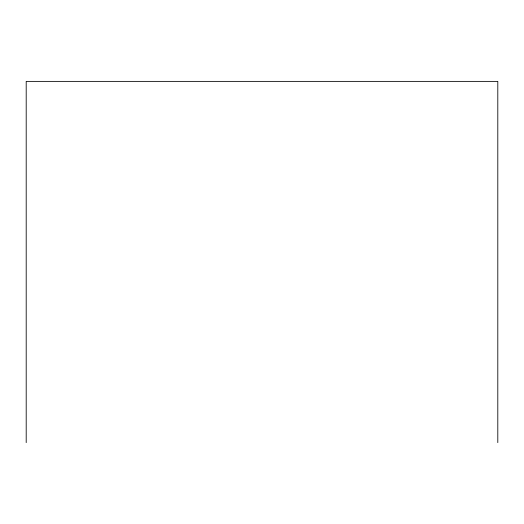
<?xml version="1.0" encoding="UTF-8"?>
<svg xmlns="http://www.w3.org/2000/svg" width="524" height="524" viewBox="0 0 524 524"><rect width="100%" height="100%" fill="white"/><g stroke="black" fill="none" stroke-linecap="round" stroke-linejoin="round"><path stroke-width="0.79" d="M497.8 442.616L497.8 81.384L26.2 81.384L26.2 442.616"/></g></svg>
